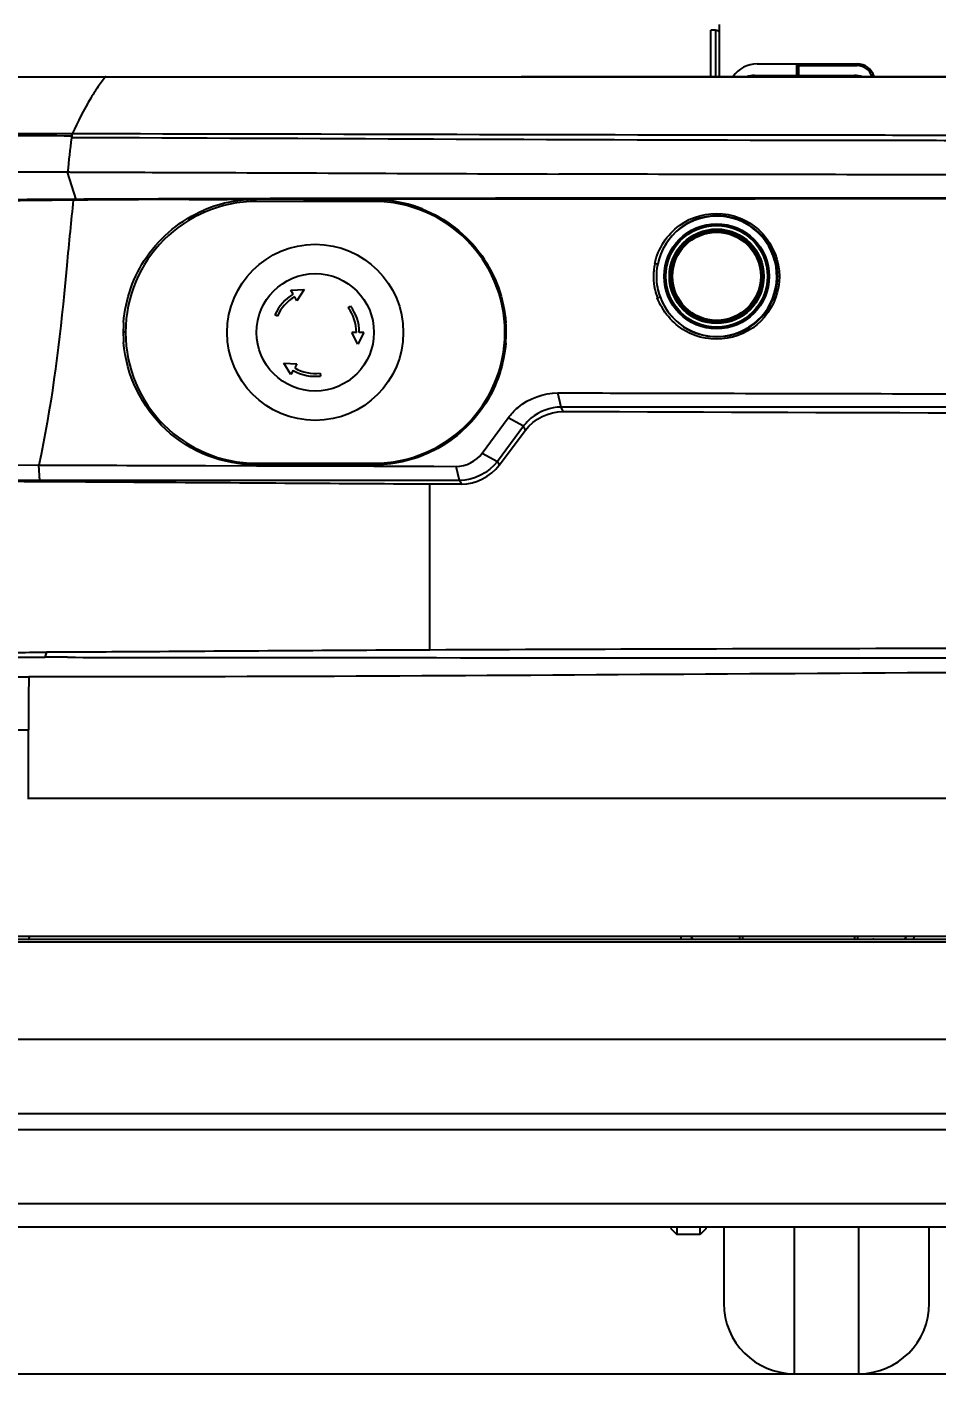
# Model space of a CAD drawing. Header units: millimetres. Extents: x 0 to 5940, y 0 to 4200.
# Drawn here: x 2459.8 to 2614.7, y 2967.3 to 3200.3 of the extents above; entities that cross this region are included whole.
import ezdxf

# ---------------------------------------------------------------- set-up
doc = ezdxf.new("R2010")
doc.units = ezdxf.units.MM
doc.header["$LTSCALE"] = 32.67
doc.header["$PDMODE"] = 3
doc.header["$PDSIZE"] = 8
doc.layers.get('0').update_dxf_attribs({"linetype": 'CONTINUOUS'})
doc.layers.get('Defpoints').update_dxf_attribs({"linetype": 'CONTINUOUS'})
doc.layers.add('00_COMPONENTS', color=7, linetype='CONTINUOUS')
doc.styles.get("Standard").update_dxf_attribs({"font": 'simfang.ttf'})
doc.dimstyles.get("Standard").update_dxf_attribs({"dimtxt": 3, "dimasz": 3, "dimexe": 2.5, "dimexo": 0.5, "dimtad": 1, "dimdsep": 46, "dimtxsty": 'Standard', "dimblk": '_FILLED', "dimblk1": '_FILLED', "dimblk2": '_FILLED', "dimcen": 0.09, "dimclrt": 3, "dimazin": 2, "dimtol": 1, "dimtp": 0.01, "dimtm": 0.01, "dimtfac": 1, "dimtofl": 0, "dimtmove": 0, "dimatfit": 3, "dimldrblk": '_FILLED', "dimfxl": 1, "dimtolj": 1, "dimarcsym": 0})

# ---------------------------------------------------------------- blocks, each defined once
blk = doc.blocks.new('_FILLED')
at = {"color": 0, "linetype": 'ByBlock'}
blk.add_solid([(0, 0), (-1, 0.167), (-1, -0.167)], dxfattribs=at)
blk = doc.blocks.new('*D2')
at = {"color": 4, "lineweight": -2, "transparency": 16777216}
for p, q in [((2379.88, 2973.34), (2379.88, 2854.65)), ((3029.48, 2973.34), (3029.48, 2854.65)), ((2399.88, 2857.15), (2678.34, 2857.15)), ((3009.48, 2857.15), (2731.02, 2857.15))]:
    blk.add_line(p, q, dxfattribs=at)
at = {"layer": 'Defpoints', "color": 0, "transparency": 16777216}
for p in [(2379.88, 2973.84), (3029.48, 2973.84), (3029.48, 2857.15)]:
    blk.add_point(p, dxfattribs=at)
at = {"color": 4, "lineweight": -2, "transparency": 16777216, "xscale": 20, "yscale": 20, "zscale": 20, "rotation": 180}
blk.add_blockref('_FILLED', (2379.88, 2857.15), dxfattribs=at)
at = {"color": 4, "lineweight": -2, "transparency": 16777216, "xscale": 20, "yscale": 20, "zscale": 20}
blk.add_blockref('_FILLED', (3029.48, 2857.15), dxfattribs=at)
at = {"color": 3, "transparency": 16777216, "insert": (2704.68, 2857.15), "char_height": 20, "width": 79.0476, "attachment_point": 5}
blk.add_mtext('\\A1;650', dxfattribs=at)
blk = doc.blocks.new('*D8')
at = {"color": 4, "lineweight": -2, "transparency": 16777216}
for p, q in [((2405.18, 3220.75), (3108.87, 3220.75)), ((3106.37, 3200.75), (3106.37, 3106.42)), ((3106.37, 2990.84), (3106.37, 3085.17)), ((2405.18, 2970.84), (3108.87, 2970.84))]:
    blk.add_line(p, q, dxfattribs=at)
at = {"layer": 'Defpoints', "color": 0, "transparency": 16777216}
for p in [(2404.68, 3220.75), (2404.68, 2970.84), (3106.37, 2970.84)]:
    blk.add_point(p, dxfattribs=at)
at = {"color": 4, "lineweight": -2, "transparency": 16777216, "xscale": 20, "yscale": 20, "zscale": 20}
for p, rotation in [((3106.37, 3220.75), 90), ((3106.37, 2970.84), 270)]:
    blk.add_blockref('_FILLED', p, dxfattribs=dict(at, rotation=rotation))
at = {"color": 3, "transparency": 16777216, "insert": (3106.37, 3095.79), "char_height": 20, "attachment_point": 5}
blk.add_mtext('\\A1;250', dxfattribs=at)

msp = doc.modelspace()

# ---------------------------------------------------------------- linework, layer by layer
at = {"color": 7}
for p, q in [((2396.78874, 3027.83622), (3012.57885, 3027.83622)), ((2393.18379, 2999.83622), (3016.18379, 2999.83622)), ((2966.7052, 2995.83622), (2442.66238, 2995.83622)), ((2569.43379, 2995.83622), (2569.43379, 2995.58631)), ((2569.43379, 2995.58622), (2570.43379, 2994.58622)), ((2570.43379, 2995.83622), (2570.43379, 2994.58622)), ((2574.43379, 2994.58622), (2570.43379, 2994.58622)), ((2574.43379, 2994.58622), (2574.43379, 2995.83622)), ((2575.43379, 2995.58622), (2574.43379, 2994.58622)), ((2575.43379, 2995.58628), (2575.43379, 2995.83622)), ((2578.43379, 2995.83622), (2578.43379, 2982.83625)), ((2613.43379, 2982.83649), (2613.43379, 2995.83622)), ((2590.43379, 2970.83622), (2601.43379, 2970.83622))]:
    msp.add_line(p, q, dxfattribs=at)
at = {"color": 4}
for p, q in [((2387.71416, 3015.20464), (3021.65343, 3015.20464)), ((2387.71416, 3012.4678), (3021.65343, 3012.4678)), ((2590.43379, 2995.83622), (2590.43379, 2970.83622)), ((2601.43379, 2970.83622), (2601.43379, 2995.83622))]:
    msp.add_line(p, q, dxfattribs=at)
at = {"color": 7}
for centre, start, end in [((2590.43379, 2982.83622), 180, 270), ((2601.43379, 2982.83622), 270, 0)]:
    msp.add_arc(centre, 12, start, end, dxfattribs=at)
at = {"layer": '00_COMPONENTS', "color": 7}
for p, q in [((2577.03379, 3199.75153), (2576.23379, 3199.75153)), ((2576.23379, 3191.83582), (2576.23379, 3199.75149)), ((2577.68379, 3191.83582), (2577.68379, 3200.75153)), ((2398.47083, 3191.83582), (2632.35741, 3191.83582)), ((2583.68379, 3192.03622), (2600.68379, 3192.03622)), ((2584.13379, 3194.03622), (2601.13379, 3194.03622)), ((2590.83379, 3194.03622), (2590.83379, 3192.03622)), ((2591.13379, 3194.03622), (2591.13379, 3192.03622)), ((2591.13379, 3193.73622), (2601.13379, 3193.73622)), ((2467.03441, 3175.57294), (2466.6493, 3175.57316)), ((2468.12937, 3170.94549), (2466.35777, 3170.93598)), ((2487.39229, 3170.92329), (2488.93586, 3170.92886)), ((2489.06147, 3171.0266), (2488.48891, 3171.02477)), ((2488.93588, 3171.02744), (2488.48899, 3171.02609)), ((2489.06204, 3171.02782), (2488.93588, 3171.02744)), ((2494.9282, 3171.04437), (2489.06204, 3171.02782)), ((2498.843, 3171.05443), (2494.9282, 3171.04437)), ((2498.84416, 3170.95882), (2498.74516, 3170.95834)), ((2499.98782, 3171.05724), (2498.843, 3171.05443)), ((2500.41881, 3170.96431), (2498.84407, 3170.95859)), ((2499.98844, 3171.05623), (2498.84478, 3171.05333)), ((2508.95318, 3170.97989), (2518.84415, 3170.99554)), ((2519.97358, 3171.09766), (2518.8433, 3171.09577)), ((2518.84415, 3170.99554), (2519.88444, 3170.99697)), ((2519.97418, 3171.09649), (2518.84476, 3171.09459)), ((2518.84504, 3170.99548), (2519.88444, 3170.99697)), ((2519.88444, 3170.99697), (2527.80303, 3171.00666)), ((2527.88108, 3171.10979), (2519.97358, 3171.09766)), ((2527.80303, 3171.00666), (2527.88328, 3171.00675)), ((2527.80328, 3171.00662), (2529.21965, 3171.00818)), ((2528.98367, 3171.11134), (2527.88108, 3171.10979)), ((2527.88328, 3171.00675), (2529.21855, 3171.00824)), ((2529.80791, 3171.11144), (2527.88368, 3171.1086)), ((2529.80717, 3171.11247), (2528.98367, 3171.11134)), ((2539.5295, 3171.12455), (2529.80717, 3171.11247)), ((2518.84563, 3170.58126), (2498.84598, 3170.58126)), ((2504.70789, 3155.44827), (2506.95151, 3155.5622)), ((2505.09446, 3154.7787), (2504.70789, 3155.44827)), ((2506.95151, 3155.5622), (2505.73104, 3153.67613)), ((2505.73104, 3153.67613), (2505.34446, 3154.34569)), ((2514.45553, 3152.46872), (2514.85632, 3152.76766)), ((2502.41444, 3151.05024), (2501.95515, 3151.24786)), ((2516.09446, 3146.28351), (2515.07132, 3148.28351)), ((2515.84446, 3148.28351), (2515.07132, 3148.28351)), ((2517.11761, 3148.28351), (2516.09446, 3146.28351)), ((2517.11761, 3148.28351), (2516.34446, 3148.28351)), ((2504.70789, 3141.11876), (2503.48741, 3143.00483)), ((2503.48741, 3143.00483), (2505.73104, 3142.8909)), ((2505.73104, 3142.8909), (2505.34446, 3142.22133)), ((2505.09446, 3141.78832), (2504.70789, 3141.11876)), ((2509.66342, 3141.33158), (2509.72192, 3140.83502)), ((2550.72614, 3135.54866), (2550.15451, 3137.96669)), ((2537.26874, 3127.67899), (2541.69516, 3133.69181)), ((2544.29975, 3132.28062), (2541.69516, 3133.69181)), ((2632.59648, 3135.55423), (2550.72765, 3135.54867)), ((2544.29288, 3132.28574), (2539.87372, 3126.28523)), ((2540.1952, 3125.64543), (2544.63895, 3131.60614)), ((2537.26875, 3127.67898), (2539.86856, 3126.29227)), ((2451.38995, 3125.70735), (2461.77069, 3125.66862)), ((2488.35756, 3125.58668), (2490.16907, 3125.58125)), ((2488.36152, 3125.58713), (2490.17203, 3125.58187)), ((2490.16907, 3125.58125), (2498.84283, 3125.55479)), ((2498.84283, 3125.55479), (2500.02204, 3125.55112)), ((2498.84455, 3125.55377), (2500.02201, 3125.54984)), ((2498.84598, 3125.98126), (2518.84563, 3125.98126)), ((2500.02204, 3125.55112), (2518.84164, 3125.48883)), ((2518.84164, 3125.48883), (2527.9185, 3125.4577)), ((2527.9185, 3125.4577), (2529.04068, 3125.45388)), ((2527.92097, 3125.46103), (2529.04319, 3125.45649)), ((2529.04068, 3125.45388), (2532.84081, 3125.44111)), ((2533.42739, 3123.05124), (2532.84081, 3125.44111)), ((2461.91664, 3123.0216), (2452.5741, 3123.01619)), ((2466.65648, 3092.90903), (2462.7757, 3092.91423)), ((2767.23431, 3068.84097), (2459.80801, 3068.84292)), ((2673.33294, 3045.33376), (2383.34093, 3045.33432)), ((2581.18404, 3044.83622), (2581.18404, 3045.3338)), ((2601.18404, 3045.33379), (2601.18404, 3044.83622)), ((3027.91361, 3044.83622), (2381.45398, 3044.83622)), ((2603.70791, 3044.83622), (2603.77979, 3044.88507)), ((3014.27635, 2995.83622), (2395.09124, 2995.83622))]:
    msp.add_line(p, q, dxfattribs=at)
at = {"layer": '00_COMPONENTS', "color": 4}
for p, q in [((2577.03379, 3199.75153), (2577.03379, 3191.83582)), ((2601.43226, 3191.80636), (2473.04247, 3191.76207)), ((2570.36593, 3191.79939), (2543.91286, 3191.79113)), ((2586.02611, 3191.8033), (2570.36593, 3191.79939)), ((2591.88344, 3191.80455), (2586.02611, 3191.8033)), ((2601.13379, 3194.03622), (2601.13379, 3193.73622)), ((2603.49562, 3191.8067), (2601.43102, 3191.80634)), ((2604.94567, 3191.80695), (2603.49562, 3191.8067)), ((2632.3373, 3191.8108), (2604.94567, 3191.80695)), ((2521.62598, 3191.78236), (2473.04226, 3191.761)), ((2468.12937, 3170.94549), (2466.6493, 3175.57327)), ((2466.51545, 3159.65621), (2466.2879, 3157.29387)), ((2567.18033, 3159.95097), (2567.17601, 3159.95188)), ((2466.2879, 3157.29387), (2466.05962, 3154.9165)), ((2567.57571, 3154.32122), (2567.57854, 3154.32225)), ((2551.09763, 3134.81806), (2550.72615, 3135.55039)), ((2544.63895, 3131.60614), (2544.29288, 3132.28574)), ((2461.91525, 3123.026), (2461.77085, 3125.66828)), ((2518.76847, 3125.67448), (2498.76118, 3125.68309)), ((2539.87372, 3126.28523), (2540.1952, 3125.64543)), ((2528.3722, 3094.15459), (2528.3722, 3122.44849)), ((2533.42739, 3123.05141), (2533.73714, 3122.43507)), ((2463.04676, 3093.76621), (2462.77571, 3092.91364)), ((2459.98051, 3068.85676), (2459.9805, 3080.56881)), ((2459.80801, 3068.85688), (2459.80801, 3068.84292)), ((2581.68403, 3044.83622), (2581.68403, 3045.3338)), ((2600.68403, 3045.33379), (2600.68403, 3044.83622)), ((3028.41343, 3044.34931), (2380.95415, 3044.34931)), ((2603.77979, 3044.83622), (2603.77979, 3044.88507))]:
    msp.add_line(p, q, dxfattribs=at)
msp.add_lwpolyline([(2543.91286, 3191.79113), (2532.40293, 3191.78679), (2528.77193, 3191.78534), (2525.18617, 3191.78387), (2521.62598, 3191.78236)], dxfattribs=at)
at = {"layer": '00_COMPONENTS', "color": 7}
for points in [[(2467.36095, 3181.66976), (2467.353, 3181.6312), (2467.34513, 3181.59405), (2467.33794, 3181.55654), (2467.33168, 3181.51808), (2467.32613, 3181.47935), (2467.3213, 3181.44042)], [(2467.38568, 3181.79397), (2467.3771, 3181.75167), (2467.36095, 3181.66976)], [(2620.49153, 3068.84032), (2603.55913, 3068.83896), (2587.24589, 3068.83719), (2571.32691, 3068.83641), (2555.26548, 3068.83642), (2538.69841, 3068.83671), (2521.9889, 3068.83682), (2505.68982, 3068.83663), (2489.98546, 3068.83706), (2474.69152, 3068.83892), (2459.80801, 3068.84292)]]:
    msp.add_lwpolyline(points, dxfattribs=at)
for centre, radius in [((2577.20891, 3157.83202), 8.95), ((2577.20891, 3157.83202), 8.8732), ((2577.20891, 3157.83202), 8.66756), ((2577.20891, 3157.83202), 8.05), ((2577.20891, 3157.83202), 7.85), ((2577.20891, 3157.83202), 7.75), ((2577.20891, 3157.83202), 7.71684), ((2577.20891, 3157.83202), 7.51332), ((2508.84446, 3148.28351), 15)]:
    msp.add_circle(centre, radius, dxfattribs=at)
at = {"layer": '00_COMPONENTS', "color": 4}
msp.add_circle((2508.84446, 3148.28351), 10, dxfattribs=at)
at = {"layer": '00_COMPONENTS', "color": 7}
for centre, radius, start, end in [((2577.03379, 3199.05153), 0.7, 21.5965534, 90), ((2584.13379, 3189.03622), 5, 90, 145.9354659), ((2583.68379, 3187.03622), 5, 90, 106.1796342), ((2600.68379, 3187.03622), 5, 73.8203658, 90), ((2601.13379, 3191.03622), 3, 15.4641378, 90), ((2601.13379, 3191.03622), 2.7, 17.2324322, 90), ((2464.01953, 1707.73578), 1467.83981, 89.89734852, 90.55740229), ((2501.06557, -818.50501), 3989.45174, 90.19637365, 90.48010228), ((2517.49536, -6726.86858), 9897.93717, 90.167908244, 90.28576404), ((2516.77212, 3805.48712), 634.59196, 269.29386086, 270.02900866), ((2516.79364, 3846.49749), 675.60232, 270.02542222, 270.16609398), ((2504.97277, -911.85361), 4082.83412, 90.52395281, 90.72720024), ((2498.84598, 3148.28126), 22.29982, 90.0000004, 269.9999995), ((2518.84563, 3148.28126), 22.29982, 270.000002, 89.9999995), ((2577.20891, 3157.83202), 10.25, 200.0241593, 168.069406), ((2576.36817, 3157.77834), 9.42939, 176.5273106, 186.0841515), ((2508.84446, 3148.28351), 7.5, 120, 156.7186577), ((2576.41075, 3157.77808), 9.4717, 186.0553289, 191.0706535), ((2508.84446, 3148.28351), 7, 120, 156.7186576), ((2508.84446, 3148.28351), 7, 0, 36.7186576), ((2508.84446, 3148.28351), 7.5, 0, 36.7186576), ((2508.84446, 3148.28351), 7.5, 240, 276.7186576), ((2508.84446, 3148.28351), 7, 240, 276.7186576), ((2695.65886, 33645.60529), 30511.13361, 269.728497489, 270.01571116), ((2678.00638, -33268.47988), 36362.94235, 89.962299235, 90.23577386), ((2456.08606, 5443.3995), 2349.64331, 269.89088267, 270.16973598), ((2573.68466, 3045.83622), 1, 210, 270), ((2608.68293, 3045.83622), 1, 270, 330)]:
    msp.add_arc(centre, radius, start, end, dxfattribs=at)
at = {"layer": '00_COMPONENTS', "color": 4}
for centre, radius, start, end in [((2499.79412, 3171.10292), 33.79968, 142.3242849, 146.184479), ((4805.95318, 2910.57326), 2354.26591, 173.39327369, 173.53699618), ((2498.7596, 3148.18749), 22.72932, 94.4124772, 112.9756166), ((2498.72396, 3148.34379), 22.57074, 89.7614892, 94.352807), ((2518.73415, 3148.54639), 22.35174, 89.6765585, 89.9539274), ((2518.73023, 3148.30018), 22.59797, 85.4018898, 89.6701417), ((2518.69699, 3148.1106), 22.78961, 68.4689685, 85.356796), ((2810.83563, 3132.3567), 345.34612, 173.6070948, 174.4988059), ((2577.28283, 3157.82858), 10.33141, 122.8693373, 128.558626), ((2577.24326, 3157.73031), 10.79796, 167.7337835, 174.7951347), ((2576.5894, 3157.79017), 10.14138, 178.5037714, 189.5971625), ((2576.72594, 3157.78203), 10.27809, 174.8206886, 178.4783043), ((2576.71752, 3157.81612), 10.27204, 189.6207588, 193.2927236), ((2577.17993, 3157.92987), 10.74821, 193.316062, 200.4527539), ((2498.72172, 3148.3103), 22.58008, 175.8167041, 180.0229832), ((2518.91855, 3148.27151), 22.45118, 0.0186605, 4.2311112), ((2498.75509, 3148.3144), 22.61369, 180.0333455, 184.4631186), ((2517.0029, 3148.3928), 24.367, 355.3884329, 359.7320032), ((2518.74663, 3148.6304), 22.95593, 270.0545073, 274.2915145), ((2990.91691, 3080.57019), 530.93639, 179.0252201, 180.0001487)]:
    msp.add_arc(centre, radius, start, end, dxfattribs=at)
for points, knots in [([(2473.18411, 3191.83582), (2473.1592, 3191.83581), (2473.10437, 3191.81998), (2473.06222, 3191.78354), (2473.04212, 3191.76175)], [0, 0, 0, 0, 0.456615218, 1, 1, 1, 1]), ([(2473.0423, 3191.76161), (2465.57137, 3191.75854), (2442.91026, 3191.75716), (2420.24905, 3191.65481), (2405.05949, 3191.51457)], [0, 0, 0, 0, 0.329680249, 1, 1, 1, 1]), ([(2471.71221, 3189.91314), (2471.32698, 3189.3396), (2469.74113, 3186.8323), (2468.39832, 3184.17676), (2467.46746, 3182.10122)], [0, 0, 0, 0, 0.232970313, 1, 1, 1, 1]), ([(2467.4685, 3182.1015), (2465.15719, 3182.1044), (2456.36921, 3182.119), (2447.58122, 3182.14014), (2441.10459, 3182.16813)], [0, 0, 0, 0, 0.263007473, 1, 1, 1, 1]), ([(2631.12628, 3180.93398), (2617.62809, 3180.93981), (2563.02609, 3180.97617), (2508.42486, 3181.30132), (2467.32133, 3181.44042)], [0, 0, 0, 0, 0.247210657, 1, 1, 1, 1]), ([(2467.4677, 3182.10019), (2467.44125, 3182.05662), (2467.39467, 3181.95634), (2467.36227, 3181.85107), (2467.3478, 3181.79392)], [0, 0, 0, 0, 0.463718437, 1, 1, 1, 1]), ([(2631.19861, 3181.84029), (2617.7144, 3181.84401), (2563.14715, 3181.86715), (2508.58012, 3182.0466), (2467.49712, 3182.10016)], [0, 0, 0, 0, 0.247111848, 1, 1, 1, 1]), ([(2498.84598, 3170.58126), (2498.80366, 3170.58126), (2498.74307, 3170.73241), (2498.73913, 3170.83684), (2498.74223, 3170.91511)], [0, 0, 0, 0, 0.350765842, 1, 1, 1, 1]), ([(2518.84563, 3170.58126), (2518.80696, 3170.58126), (2518.75617, 3170.72775), (2518.75083, 3170.82328), (2518.75213, 3170.89801)], [0, 0, 0, 0, 0.34090924, 1, 1, 1, 1]), ([(2476.2018, 3149.95746), (2476.49029, 3153.90502), (2479.29986, 3162.02047), (2486.02871, 3167.47294), (2489.88745, 3169.11371)], [0, 0, 0, 0, 0.485584161, 1, 1, 1, 1]), ([(2527.0609, 3169.30993), (2531.05301, 3167.73146), (2538.0717, 3162.27694), (2541.00999, 3153.96774), (2541.30854, 3149.92795)], [0, 0, 0, 0, 0.514504729, 1, 1, 1, 1]), ([(2566.6918, 3160.02438), (2567.21099, 3162.5378), (2570.27152, 3167.30049), (2578.32021, 3169.46024), (2585.8653, 3165.76103), (2587.87997, 3160.4101), (2587.90384, 3157.81461)], [0, 0, 0, 0, 0.250272447, 0.497335932, 0.746888523, 1, 1, 1, 1]), ([(2582.86316, 3166.51161), (2581.22701, 3167.56647), (2577.26469, 3168.75416), (2573.30614, 3167.55967), (2571.67571, 3166.50604)], [0, 0, 0, 0, 0.500703633, 1, 1, 1, 1]), ([(2587.58518, 3157.83203), (2587.58724, 3159.53088), (2586.72341, 3162.98626), (2584.29217, 3165.5903), (2582.86316, 3166.51161)], [0, 0, 0, 0, 0.499793494, 1, 1, 1, 1]), ([(2566.6918, 3160.02437), (2566.80041, 3159.99972), (2566.93344, 3160.01009), (2567.14896, 3159.90733), (2567.17601, 3159.95188)], [0, 0, 0, 0, 0.681191236, 1, 1, 1, 1]), ([(2587.90384, 3157.81461), (2587.8913, 3155.35526), (2586.07344, 3150.301), (2579.18399, 3146.40222), (2571.38271, 3147.73652), (2567.96149, 3151.8688), (2567.10928, 3154.17407)], [0, 0, 0, 0, 0.251598975, 0.500118768, 0.74856843, 1, 1, 1, 1]), ([(2582.90882, 3149.20581), (2584.32158, 3150.12872), (2586.72371, 3152.71922), (2587.58312, 3156.14583), (2587.58517, 3157.83204)], [0, 0, 0, 0, 0.500191322, 1, 1, 1, 1]), ([(2587.90384, 3157.81461), (2587.8286, 3157.81539), (2587.74006, 3157.84115), (2587.60094, 3157.80507), (2587.58518, 3157.83202)], [0, 0, 0, 0, 0.706759279, 1, 1, 1, 1]), ([(2567.10929, 3154.17404), (2567.21347, 3154.21331), (2567.35139, 3154.22187), (2567.53867, 3154.3575), (2567.57571, 3154.32122)], [0, 0, 0, 0, 0.682271507, 1, 1, 1, 1]), ([(2476.54598, 3148.28126), (2476.54598, 3148.3247), (2476.32362, 3148.27014), (2476.23294, 3148.30367), (2476.14103, 3148.30123)], [0, 0, 0, 0, 0.320857947, 1, 1, 1, 1]), ([(2541.14563, 3148.28126), (2541.14563, 3148.2604), (2541.26802, 3148.3048), (2541.31581, 3148.27894), (2541.36963, 3148.27883)], [0, 0, 0, 0, 0.279250355, 1, 1, 1, 1]), ([(2571.59236, 3149.22994), (2573.23227, 3148.14829), (2577.24039, 3146.91651), (2581.25748, 3148.12705), (2582.90882, 3149.20581)], [0, 0, 0, 0, 0.498988364, 1, 1, 1, 1]), ([(2498.76118, 3125.68342), (2493.25494, 3125.68574), (2481.84458, 3130.03993), (2476.63707, 3141.07849), (2476.20997, 3146.55466)], [0, 0, 0, 0, 0.500611018, 1, 1, 1, 1]), ([(2541.29101, 3146.43369), (2541.00133, 3142.85308), (2538.66573, 3135.77841), (2533.31039, 3130.61868), (2530.26404, 3128.81992)], [0, 0, 0, 0, 0.503824865, 1, 1, 1, 1]), ([(2498.84598, 3125.98126), (2498.81072, 3125.98126), (2498.76783, 3125.84125), (2498.7613, 3125.75388), (2498.76118, 3125.68309)], [0, 0, 0, 0, 0.332499929, 1, 1, 1, 1]), ([(2518.84563, 3125.98126), (2518.81034, 3125.98126), (2518.77549, 3125.83309), (2518.76805, 3125.74699), (2518.76847, 3125.67448)], [0, 0, 0, 0, 0.32733437, 1, 1, 1, 1]), ([(2433.10778, 3080.57083), (2435.22112, 3080.57505), (2444.17869, 3080.59156), (2453.1363, 3080.58507), (2459.98051, 3080.56882)], [0, 0, 0, 0, 0.235928275, 1, 1, 1, 1]), ([(2459.89858, 3044.83622), (2459.97107, 3044.83622), (2460.13005, 3045.02039), (2460.17125, 3045.20779), (2460.19647, 3045.33378)], [0, 0, 0, 0, 0.360676065, 1, 1, 1, 1]), ([(2571.02937, 3044.83622), (2571.08369, 3044.83622), (2571.15594, 3045.06791), (2571.17858, 3045.21082), (2571.19201, 3045.33363)], [0, 0, 0, 0, 0.305384925, 1, 1, 1, 1]), ([(2610.81198, 3045.3336), (2610.80259, 3045.21151), (2610.78349, 3045.04712), (2610.74564, 3044.8914), (2610.71366, 3044.83622), (2610.69762, 3044.83622)], [0, 0, 0, 0, 0.706771415, 0.90745872, 1, 1, 1, 1])]:
    msp.add_open_spline(points, degree=3, knots=knots, dxfattribs=at)
at = {"layer": '00_COMPONENTS', "color": 7}
for points, knots in [([(2440.95469, 3181.87792), (2443.03404, 3181.86675), (2451.83139, 3181.829), (2460.62878, 3181.80424), (2467.34682, 3181.78999)], [0, 0, 0, 0, 0.236362362, 1, 1, 1, 1]), ([(2467.03443, 3175.57289), (2473.8405, 3175.5665), (2501.60106, 3175.49378), (2529.36126, 3175.33554), (2550.31565, 3175.25771)], [0, 0, 0, 0, 0.245170319, 1, 1, 1, 1]), ([(2631.11158, 3175.14209), (2624.30329, 3175.13932), (2597.37127, 3175.1379), (2570.43922, 3175.18297), (2550.31564, 3175.25771)], [0, 0, 0, 0, 0.252795555, 1, 1, 1, 1]), ([(2466.35777, 3170.93598), (2462.8506, 3170.9166), (2458.20018, 3170.88623), (2453.54993, 3170.8371), (2452.40674, 3170.82355)], [0, 0, 0, 0, 0.754161106, 1, 1, 1, 1]), ([(2529.21855, 3171.00824), (2537.68999, 3171.01754), (2572.06244, 3171.05034), (2606.4349, 3171.08011), (2632.33591, 3171.09854)], [0, 0, 0, 0, 0.246460194, 1, 1, 1, 1]), ([(2585.15271, 3171.16051), (2581.31914, 3171.15849), (2566.11141, 3171.14958), (2550.90367, 3171.1374), (2539.5295, 3171.12455)], [0, 0, 0, 0, 0.252079804, 1, 1, 1, 1]), ([(2631.60523, 3171.17642), (2627.7127, 3171.17568), (2612.22853, 3171.17226), (2596.74435, 3171.16663), (2585.15271, 3171.16051)], [0, 0, 0, 0, 0.251387338, 1, 1, 1, 1]), ([(2541.69516, 3133.69181), (2542.18007, 3134.35712), (2544.38706, 3136.73203), (2547.75148, 3137.98521), (2550.15451, 3137.96669)], [0, 0, 0, 0, 0.255170148, 1, 1, 1, 1]), ([(2550.15451, 3137.96669), (2556.94691, 3137.95089), (2584.31415, 3137.8845), (2611.68143, 3137.80888), (2632.25635, 3137.80668)], [0, 0, 0, 0, 0.248194249, 1, 1, 1, 1]), ([(2550.72615, 3135.55039), (2548.90062, 3135.54628), (2546.34678, 3134.59637), (2544.67278, 3132.78645), (2544.30005, 3132.28102)], [0, 0, 0, 0, 0.744039001, 1, 1, 1, 1]), ([(2533.42739, 3123.05124), (2527.40129, 3123.04957), (2503.56393, 3123.04292), (2479.72657, 3123.03512), (2461.9153, 3123.02609)], [0, 0, 0, 0, 0.252800332, 1, 1, 1, 1]), ([(2462.57591, 3122.87638), (2468.03353, 3122.84633), (2489.9656, 3122.70259), (2511.89761, 3122.54971), (2528.3722, 3122.46225)], [0, 0, 0, 0, 0.248840593, 1, 1, 1, 1]), ([(2528.3722, 3094.15181), (2512.01533, 3094.07347), (2490.24038, 3093.91357), (2468.4652, 3093.78216), (2463.04676, 3093.76621)], [0, 0, 0, 0, 0.751167196, 1, 1, 1, 1]), ([(2466.65648, 3092.90903), (2480.78116, 3092.89086), (2538.56295, 3092.83453), (2596.34477, 3092.81623), (2640.0019, 3092.807)], [0, 0, 0, 0, 0.244448785, 1, 1, 1, 1]), ([(2446.98827, 3089.62466), (2448.05314, 3089.62417), (2452.40936, 3089.6213), (2456.76557, 3089.61303), (2460.05691, 3089.60674)], [0, 0, 0, 0, 0.244448474, 1, 1, 1, 1]), ([(2701.80781, 3090.57407), (2660.89043, 3090.55194), (2580.30725, 3090.08237), (2499.72342, 3089.51807), (2460.05645, 3089.60287)], [0, 0, 0, 0, 0.507757849, 1, 1, 1, 1])]:
    msp.add_open_spline(points, degree=3, knots=knots, dxfattribs=at)
for points in [[(2488.93485, 3170.92901), (2492.20465, 3170.94078), (2495.47445, 3170.95033), (2498.74425, 3170.95847)], [(2518.8433, 3171.09577), (2512.55814, 3171.08512), (2506.27298, 3171.07251), (2499.98782, 3171.05724)], [(2508.95131, 3170.94335), (2506.10714, 3170.93833), (2503.26296, 3170.97592), (2500.41881, 3170.96431)], [(2567.18033, 3159.95097), (2566.96136, 3158.91464), (2566.87945, 3157.83215), (2566.9919, 3156.77893)], [(2567.17601, 3159.95188), (2567.06547, 3159.4242), (2566.9883, 3158.88767), (2566.9561, 3158.3495)], [(2566.9919, 3156.77893), (2567.08128, 3155.94177), (2567.29026, 3155.11327), (2567.57854, 3154.32225)], [(2567.11531, 3155.95933), (2567.22393, 3155.40264), (2567.3821, 3154.85435), (2567.57571, 3154.32122)], [(2544.64306, 3131.60417), (2546.07756, 3133.52497), (2548.68164, 3134.82617), (2551.07896, 3134.81424)], [(2532.84081, 3125.44111), (2534.49452, 3125.42628), (2536.29527, 3126.34208), (2537.26874, 3127.67899)], [(2461.77069, 3125.66862), (2470.63298, 3125.63857), (2479.49527, 3125.61324), (2488.35756, 3125.58668)], [(2539.86858, 3126.29226), (2538.43547, 3124.36273), (2535.8309, 3123.04752), (2533.42739, 3123.05141)], [(2533.73702, 3122.43509), (2536.13959, 3122.42298), (2538.75137, 3123.7219), (2540.19004, 3125.64614)], [(2453.75617, 3122.91905), (2456.6961, 3122.90712), (2459.63601, 3122.89257), (2462.57591, 3122.87638)], [(2528.3722, 3122.44849), (2530.16047, 3122.43908), (2531.94882, 3122.45742), (2533.73709, 3122.44849)], [(2451.523, 3092.93753), (2455.27389, 3092.92713), (2459.02479, 3092.91962), (2462.7757, 3092.91423)], [(2603.77979, 3044.88507), (2603.79772, 3044.89721), (2603.81687, 3044.90784), (2603.83698, 3044.91586)], [(2603.83698, 3044.91586), (2603.86845, 3044.9284), (2603.90374, 3044.93439), (2603.93745, 3044.93111)], [(2603.93745, 3044.93111), (2604.0028, 3044.92474), (2604.06414, 3044.88315), (2604.11005, 3044.83622)]]:
    msp.add_open_spline(points, degree=3, dxfattribs=at)
at = {"layer": '00_COMPONENTS', "color": 4}
for points in [[(2467.0801, 3165.46382), (2466.88903, 3163.52823), (2466.70332, 3161.59211), (2466.51545, 3159.65621)], [(2570.8431, 3165.90744), (2569.02022, 3164.45409), (2567.65333, 3162.23384), (2567.17602, 3159.95189)], [(2466.05962, 3154.9165), (2465.12544, 3145.10733), (2463.83269, 3135.30402), (2461.77075, 3125.66861)], [(2567.57574, 3154.32121), (2568.31292, 3152.28915), (2569.78788, 3150.42013), (2571.59236, 3149.22994)], [(2530.26404, 3128.81992), (2527.31549, 3127.07892), (2523.87902, 3125.99518), (2520.46445, 3125.73883)]]:
    msp.add_open_spline(points, degree=3, dxfattribs=at)

# ---------------------------------------------------------------- dimensions: what is measured, and where the dimension line sits
dim = msp.add_linear_dim(base=(3106.36603, 2970.83622), p1=(2404.68379, 3220.75153), p2=(2404.68379, 2970.83622), angle=90, text='250', dimstyle='Standard', override={"dimtxt": 20, "dimasz": 20, "dimtad": 0, "dimtih": 1, "dimtoh": 1, "dimdec": 1, "dimzin": 0, "dimcen": 5.346, "dimclrd": 4, "dimclre": 4, "dimadec": 0, "dimazin": 0, "dimtol": 0, "dimtdec": 1, "dimtzin": 0})
dim.commit()
dim.dimension.update_dxf_attribs({"geometry": '*D8', "text_midpoint": (3106.36603, 3095.79388)})
dim = msp.add_linear_dim(base=(3029.48379, 2857.15184), p1=(2379.88379, 2973.83622), p2=(3029.48379, 2973.83622), text='650', dimstyle='Standard', override={"dimtxt": 20, "dimasz": 20, "dimtad": 0, "dimtih": 1, "dimtoh": 1, "dimdec": 1, "dimzin": 0, "dimcen": 5.346, "dimclrd": 4, "dimclre": 4, "dimadec": 0, "dimazin": 0, "dimtol": 0, "dimtdec": 1, "dimtzin": 0})
dim.commit()
dim.dimension.update_dxf_attribs({"geometry": '*D2', "text_midpoint": (2704.68379, 2857.15184)})

doc.saveas('drawing.dxf')
